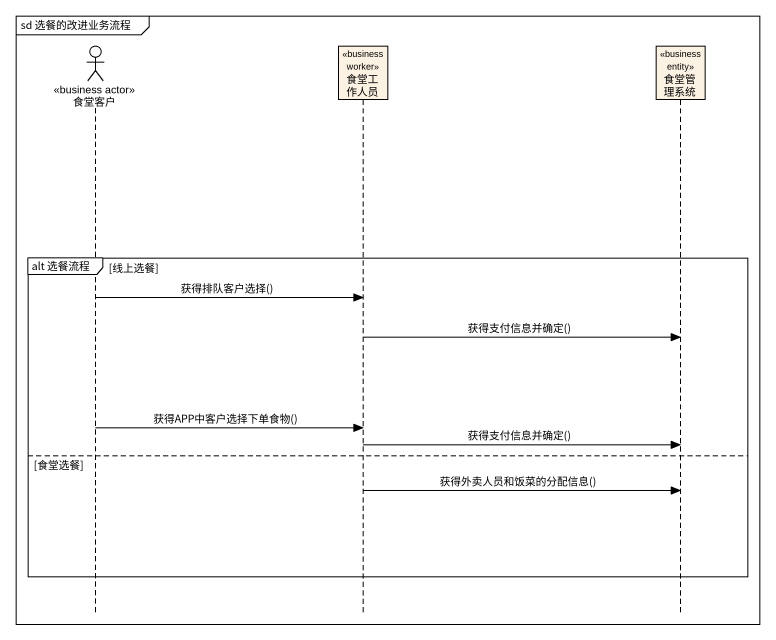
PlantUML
@startuml
mainframe sd 选餐的改进业务流程
hide footbox
actor 食堂客户 <<business actor>>
participant 食堂工作人员 <<business worker>> #FCF2E3
participant 食堂管理系统 <<business entity>> #FCF2E3

group alt 选餐流程 [线上选餐]
  食堂客户 -> 食堂工作人员 : 获得排队客户选择()
  食堂工作人员 -> 食堂管理系统 : 获得支付信息并确定()
  食堂客户 -> 食堂工作人员 : 获得APP中客户选择下单食物()
  食堂工作人员 -> 食堂管理系统 : 获得支付信息并确定()
else 食堂选餐
  食堂工作人员 -> 食堂管理系统 : 获得外卖人员和饭菜的分配信息()
end
@enduml
